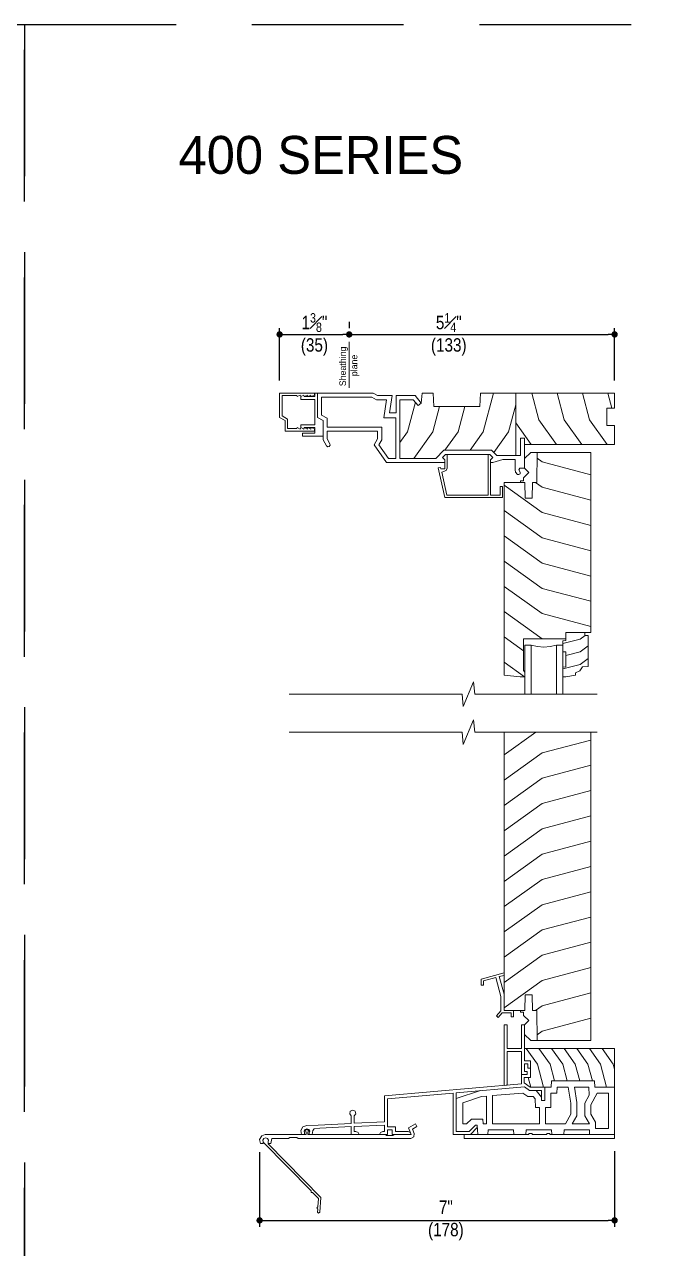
# Model space of a CAD drawing. Extents: x 0 to 323, y 0 to 44.
# Drawn here: x 204 to 216.42, y 19.8 to 44 of the extents above; entities that cross this region are included whole.
import ezdxf

# ---------------------------------------------------------------- set-up
doc = ezdxf.new("R2010")
doc.units = 0
doc.header["$LTSCALE"] = 6
doc.header["$MEASUREMENT"] = 0
doc.linetypes.add('DASHED', pattern=[0.75, 0.5, -0.25])
doc.layers.get('0').update_dxf_attribs({"linetype": 'CONTINUOUS'})
doc.layers.get('Defpoints').update_dxf_attribs({"linetype": 'CONTINUOUS'})
doc.layers.add('A-ANNO-DIMS', color=3, linetype='CONTINUOUS')
doc.layers.add('A-ANNO-TEXT', color=4, linetype='CONTINUOUS')
doc.layers.add('A-DETL-MCUT', color=6, linetype='CONTINUOUS', lineweight=20)
doc.layers.add('A-DETL-PATT', color=8, linetype='CONTINUOUS', lineweight=5)
doc.layers.add('PLOT VIEW', color=1, linetype='DASHED', plot=False)
doc.styles.add('ADF Text', font='FRABK.TTF', dxfattribs={"width": 0.85})
doc.dimstyles.new('ADF 3 inches equals 1 foot', dxfattribs={"dimtxt": 0.265625, "dimasz": 0.125, "dimexe": 0.125, "dimexo": 0.25, "dimgap": 0.03125, "dimtad": 1, "dimdec": 6, "dimzin": 3, "dimdsep": 46, "dimlunit": 4, "dimtxsty": 'ADF Text', "dimblk": 'DOT', "dimcen": 0, "dimclrd": 256, "dimclre": 256, "dimclrt": 256, "dimadec": 0, "dimazin": 0, "dimtfac": 0.7, "dimtdec": 6, "dimtix": 1, "dimtmove": 0, "dimatfit": 0, "dimldrblk": 'DOT', "dimfxl": 0, "dimfrac": 1, "dimtolj": 1, "dimtzin": 4, "dimlwd": -1, "dimlwe": -1, "dimarcsym": 0})

# ---------------------------------------------------------------- blocks, each defined once
blk = doc.blocks.new('Sill Support')
at = {"layer": 'A-DETL-MCUT'}
blk.add_lwpolyline([(1.022, -1.359), (1.042, -1.069), (0, -0.005), (0, 0.031), (0.007, 0.069), (-0.012, 0.103), (-0.048, 0.116), (-0.084, 0.103), (-0.103, 0.069), (-0.096, 0.031), (0.851, -0.936), (0.851, -0.967), (0.882, -0.968), (0.997, -1.086), (0.986, -1.249), (0.963, -1.27), (0.983, -1.294), (0.979, -1.356), (0.999, -1.379)], close=True, dxfattribs=at)
blk = doc.blocks.new('FW SCREEN DOOR SPACER')
at = {"layer": 'A-DETL-MCUT'}
for p, q in [((0, 0.039), (1.281, 0.039)), ((0, -0.039), (0, 0.039)), ((1.344, 0.062), (1.281, 0.062)), ((1.281, 0.039), (1.281, 0.062)), ((1.344, 0.039), (1.344, 0.062)), ((1.344, 0.039), (1.631, 0.039)), ((1.631, 0.062), (1.694, 0.062)), ((1.631, 0.039), (1.631, 0.062)), ((1.694, 0.039), (1.694, 0.062)), ((1.694, 0.039), (2.975, 0.039)), ((2.975, 0.039), (2.975, -0.039)), ((2.975, -0.039), (0, -0.039))]:
    blk.add_line(p, q, dxfattribs=at)
blk = doc.blocks.new('400 Series Shaded Inswing Stile')
at = {"layer": 'A-DETL-MCUT', "color": 145}
for p, q in [((-3.5, 0.632), (-4.469, 0.632)), ((-4.469, 0.132), (-3.5, 0.132))]:
    blk.add_line(p, q, dxfattribs=at)
blk.add_lwpolyline([(-3.375, -0.024), (-3.375, 0.819), (-3.25, 0.819), (-3.25, 1.313), (0.313, 1.313), (0.313, 0.25), (-0.281, 0.24), (-0.281, 0.156), (-0.594, 0.151), (-0.594, 0.012), (-0.281, 0.007), (-0.281, -0.406), (-4.094, -0.406), (-4.125, -0.087), (-4.125, 0.007), (-4.031, 0.007), (-4, -0.024)], close=True, dxfattribs=at)
for points in [[(-4.008, 1.093), (-4.047, 1.005), (-4.094, 1.005), (-4.125, 0.819), (-4.125, 0.757), (-3.934, 0.757), (-3.929, 0.819), (-3.633, 0.819), (-3.628, 0.757), (-3.411, 0.757), (-3.406, 0.819), (-3.25, 0.819), (-3.25, 1.195), (-3.307, 1.195), (-3.307, 1.257), (-3.917, 1.257), (-3.927, 1.147), (-4.008, 1.093)], [(-4.469, 0.757), (-3.5, 0.757), (-3.5, 0.632), (-3.527, 0.51), (-3.536, 0.382), (-3.527, 0.254), (-3.5, 0.132), (-3.5, 0.007), (-4.469, 0.007)], [(0.313, 0.25), (0.313, 0.125), (0.19, 0), (0, 0), (-0.085, 0.086), (-0.187, -0.018), (-0.25, -0.018), (-0.25, -0.08), (-0.281, -0.08)]]:
    blk.add_lwpolyline(points, dxfattribs=at)
at = {"layer": 'A-DETL-MCUT', "color": 145, "const_width": 0.0000001}
for points in [[(-3.875, 0.632), (-3.875, 0.132)], [(-3.686, 0.132), (-3.686, 0.171), (-3.567, 0.219), (-3.567, 0.545), (-3.686, 0.593), (-3.686, 0.632)]]:
    blk.add_lwpolyline(points, dxfattribs=at)
at = {"layer": 'A-DETL-PATT', "color": 145}
for points in [[(-3.968, 0.757), (-3.878, 1.098), (-3.764, 1.257)], [(-3.701, 0.819), (-3.628, 1.098), (-3.514, 1.257)], [(-3.131, 1.313), (-2.875, 0.348), (-2.336, -0.406)], [(-2.631, 1.313), (-2.375, 0.348), (-1.836, -0.406)], [(-2.131, 1.313), (-1.875, 0.348), (-1.336, -0.406)], [(-1.631, 1.313), (-1.375, 0.348), (-0.836, -0.406)], [(-1.131, 1.313), (-0.875, 0.348), (-0.336, -0.406)], [(-0.631, 1.313), (-0.375, 0.348), (-0.281, 0.216)], [(-0.131, 1.313), (0.125, 0.348), (0.196, 0.248)], [(-3.468, 0.757), (-3.378, 1.098), (-3.307, 1.197)], [(-3.375, 0.348), (-2.836, -0.406)], [(-4.125, -0.002), (-3.836, -0.406)], [(-3.609, -0.024), (-3.336, -0.406)]]:
    blk.add_lwpolyline(points, dxfattribs=at)
blk = doc.blocks.new('400 Series Shaded Inswing Head No Fin')
at = {"layer": 'A-DETL-MCUT', "color": 145}
for points in [[(-3.359, -1.375), (-4.513, -1.375), (-4.758, -1.024), (-4.688, -0.902), (-4.688, -0.75), (-5.688, -0.75), (-5.688, -0.902), (-5.631, -1.001), (-5.626, -1.032), (-5.645, -1.057), (-5.676, -1.06), (-5.7, -1.041), (-5.768, -0.924), (-5.768, -0.543), (-5.875, -0.481), (-5.875, 0), (-4.778, 0), (-4.692, -0.05), (-4.398, -0.05), (-4.451, -0.387), (-4.324, -0.387), (-4.324, -0.05), (-3.944, -0.05), (-3.825, -0.198), (-3.888, -0.248), (-3.982, -0.13), (-4.248, -0.13), (-4.248, -1.295), (-3.54, -1.295), (-3.377, -1.131), (-2.436, -1.131), (-2.333, -1.235), (-1.862, -1.235), (-1.862, -0.891), (-1.782, -0.891), (-1.782, -1.485), (-1.872, -1.485), (-1.892, -1.519), (-1.866, -1.564), (-1.866, -1.595), (-1.893, -1.61), (-1.921, -1.61), (-1.958, -1.565), (-1.969, -1.516), (-1.969, -1.315), (-2.213, -1.315), (-2.407, -1.375), (-2.453, -1.375)], [(-1.782, -1.016), (0, -1.016), (0, -0.64), (-0.156, -0.64), (-0.156, -0.298), (0, -0.298), (0, 0), (-2.655, 0), (-2.669, -0.266), (-3.576, -0.266), (-3.59, 0), (-3.81, 0), (-3.825, -0.198)], [(-1.956, -1.235), (-1.956, 0)], [(-3.312, -1.211), (-3.312, -1.487), (-3.33, -1.53), (-3.42, -1.566), (-3.319, -2.016), (-2.5, -2.016), (-2.5, -1.211), (-2.469, -1.211), (-2.408, -1.273), (-2.453, -1.318), (-2.453, -2.016), (-2.266, -2.016), (-2.266, -1.844), (-2.219, -1.844), (-2.219, -2.063), (-3.356, -2.063), (-3.488, -1.479), (-3.445, -1.47), (-3.438, -1.5), (-3.359, -1.5), (-3.359, -1.318), (-3.405, -1.273), (-3.344, -1.211), (-2.5, -1.211)]]:
    blk.add_lwpolyline(points, dxfattribs=at)
blk.add_lwpolyline([(-5.688, -0.497), (-5.688, -0.67), (-4.608, -0.67), (-4.608, -0.924), (-4.664, -1.02), (-4.471, -1.295), (-4.328, -1.295), (-4.328, -0.487), (-4.568, -0.487), (-4.512, -0.13), (-4.713, -0.13), (-4.8, -0.08), (-5.795, -0.08), (-5.795, -0.435)], close=True, dxfattribs=at)
at = {"layer": 'A-DETL-PATT', "color": 145}
for points in [[(-2.394, 0), (-2.598, -0.768), (-2.858, -1.131)], [(-1.637, 0), (-1.497, -0.529), (-1.149, -1.016)], [(-1.137, 0), (-0.997, -0.529), (-0.649, -1.016)], [(-0.637, 0), (-0.497, -0.529), (-0.149, -1.016)], [(-0.137, 0), (-0.058, -0.298)], [(-3.942, -0.18), (-4.098, -0.768), (-4.248, -0.978)], [(-1.956, -0.232), (-2.098, -0.768), (-2.39, -1.177)], [(-3.465, -0.266), (-3.598, -0.768), (-3.975, -1.295)], [(-2.965, -0.266), (-3.098, -0.768), (-3.358, -1.131)], [(-1.956, -0.587), (-1.649, -1.016)]]:
    blk.add_lwpolyline(points, dxfattribs=at)
at = {"layer": 'A-DETL-MCUT', "xscale": -1, "rotation": 270}
blk.add_blockref('400 Series Shaded Inswing Stile', (-1.782, -1.485), dxfattribs=at)
blk = doc.blocks.new('Shaded Breakline 2')
at = {"layer": 'A-DETL-MCUT', "color": 145}
blk.add_lwpolyline([(3.048, 0), (0.624, 0), (0.602, 0.244), (0.398, -0.244), (0.376, 0), (-3.048, 0)], dxfattribs=at)
blk = doc.blocks.new('400 Series Shaded Sill 2')
at = {"layer": 'A-DETL-MCUT', "color": 145}
for p, q in [((-1.862, 2.453), (-1.862, 2.422)), ((-1.862, 2.422), (-1.8, 2.422)), ((-1.8, 2.422), (-1.8, 2.359)), ((-1.8, 2.359), (-1.696, 2.257)), ((-1.782, 2.172), (-1.696, 2.257)), ((-1.657, 1.859), (-1.782, 1.982)), ((-1.532, 1.859), (-1.657, 1.859)), ((-2.656, 0.87), (-3.133, 0.717)), ((-1.445, 0.739), (-1.551, 0.876))]:
    blk.add_line(p, q, dxfattribs=at)
for points in [[(-0.469, 7.958), (-0.469, 1.859), (-1.532, 1.859), (-1.542, 2.453), (-1.626, 2.453), (-1.631, 2.766), (-1.77, 2.766), (-1.775, 2.453), (-2.188, 2.453), (-2.188, 7.958)], [(-2, 2.453), (-2, 2.328), (-2.047, 2.328), (-2.047, 2.406), (-2.227, 2.406), (-2.302, 2.318), (-2.337, 2.349), (-2.25, 2.451), (-2.25, 2.73), (-2.351, 3.106), (-2.594, 3.041), (-2.594, 2.956), (-2.641, 2.956), (-2.641, 3.077), (-2.188, 3.199), (-2.188, 3.15), (-2.281, 3.125), (-2.188, 2.777)], [(-1.666, 1.314), (-1.666, 1.462), (-1.782, 1.462), (-1.782, 2.172), (-1.844, 2.172), (-1.844, 1.703), (-2.126, 1.703), (-2.126, 2.172), (-2.188, 2.172), (-2.188, 0.973), (-2.126, 0.978), (-2.126, 1.641), (-1.844, 1.641), (-1.844, 1.19)], [(0, 0.938), (0, 1.703), (-1.782, 1.703)], [(-2.716, 0.139), (-2.853, 0.002), (-3.195, 0.002), (-3.195, 0.823), (-4.493, 0.711), (-4.493, 0.158), (-4.337, 0.158), (-4.337, 0.064), (-4.086, 0.064), (-4.042, 0.046), (-4.024, 0.002), (-4.399, 0.002), (-4.399, 0.096), (-4.493, 0.096), (-4.493, 0.002), (-4.649, 0.002), (-4.631, 0.046), (-4.587, 0.064), (-4.555, 0.064), (-4.555, 0.19), (-5.149, 0.162), (-5.149, 0.064), (-5.117, 0.064), (-5.073, 0.046), (-5.055, 0.002), (-5.211, 0.002), (-5.211, 0.159), (-5.831, 0.129), (-5.941, 0.118), (-5.969, 0.081), (-5.984, 0.002), (-6.039, 0.002), (-6.039, 0.033), (-6.032, 0.071), (-6.051, 0.105), (-6.088, 0.118), (-6.124, 0.105), (-6.143, 0.071), (-6.136, 0.033), (-6.136, 0.002), (-6.191, 0.002), (-6.206, 0.081), (-6.165, 0.153), (-6.088, 0.182), (-5.867, 0.19), (-5.211, 0.221), (-5.211, 0.369), (-5.241, 0.412), (-5.228, 0.463), (-5.18, 0.486), (-5.132, 0.463), (-5.118, 0.412), (-5.149, 0.369), (-5.149, 0.224), (-4.555, 0.252), (-4.555, 0.768), (-1.844, 1.003), (-1.844, 1.19), (-1.728, 1.19), (-1.728, 1.252), (-1.782, 1.252), (-1.782, 1.4), (-1.72, 1.4), (-1.72, 1.314), (-1.666, 1.314), (-1.666, 1.128), (-1.792, 1.128), (-1.792, 1.026), (-1.668, 0.938), (-1.383, 0.938)], [(-1.383, 0.938), (-1.383, 0.674), (-1.445, 0.674), (-1.445, 0.876), (-1.681, 0.876), (-1.783, 0.946), (-3.133, 0.829), (-3.133, 0.064), (-2.879, 0.064), (-2.755, 0.188), (-2.719, 0.188), (-2.707, 0), (-2.505, 0), (-2.5, 0.094), (-2, 0.094), (-1.995, 0), (-1.755, 0), (-1.75, 0.094), (-1.25, 0.094), (-1.245, 0), (-1.005, 0), (-1, 0.094), (-0.5, 0.094), (-0.495, 0), (0, 0), (0, 0.938), (-0.392, 0.938), (-0.398, 1.062), (-1.252, 1.062), (-1.258, 0.938), (-1.383, 0.938)]]:
    blk.add_lwpolyline(points, dxfattribs=at)
for points in [[(-3.005, 0.214), (-2.927, 0.214), (-2.833, 0.308), (-2.606, 0.308), (-2.6, 0.214), (-2.534, 0.214), (-2.534, 0.76), (-2.634, 0.752), (-3.005, 0.63)], [(-2.414, 0.214), (-1.487, 0.214), (-1.487, 0.536), (-1.567, 0.536), (-1.573, 0.709), (-1.61, 0.756), (-1.718, 0.756), (-1.815, 0.823), (-2.414, 0.771)], [(-0.866, 0.625), (-0.916, 0.942), (-1.138, 0.942), (-1.144, 0.818), (-1.263, 0.818), (-1.263, 0.536), (-1.367, 0.536), (-1.367, 0.214), (-0.975, 0.214), (-0.866, 0.407)], [(-0.795, 0.942), (-0.746, 0.634), (-0.746, 0.375), (-0.837, 0.214), (-0.5, 0.214), (-0.591, 0.375), (-0.591, 0.625), (-0.504, 0.779), (-0.512, 0.942)], [(-0.12, 0.818), (-0.344, 0.818), (-0.471, 0.593), (-0.471, 0.407), (-0.38, 0.246), (-0.38, 0.12), (-0.12, 0.12)]]:
    blk.add_lwpolyline(points, close=True, dxfattribs=at)
at = {"layer": 'A-DETL-PATT', "color": 145}
for points in [[(-1.559, 7.958), (-2.188, 7.508)], [(-0.469, 7.803), (-1.434, 7.547), (-2.188, 7.008)], [(-0.469, 7.303), (-1.434, 7.047), (-2.188, 6.508)], [(-0.469, 6.803), (-1.434, 6.547), (-2.188, 6.008)], [(-0.469, 6.303), (-1.434, 6.047), (-2.188, 5.508)], [(-0.469, 5.803), (-1.434, 5.547), (-2.188, 5.008)], [(-0.469, 5.303), (-1.434, 5.047), (-2.188, 4.508)], [(-0.469, 4.803), (-1.434, 4.547), (-2.188, 4.008)], [(-0.469, 4.303), (-1.434, 4.047), (-2.188, 3.508)], [(-0.469, 3.803), (-1.434, 3.547), (-2.188, 3.008)], [(-0.469, 3.303), (-1.434, 3.047), (-2.188, 2.508)], [(-0.469, 2.803), (-1.434, 2.547), (-1.566, 2.453)], [(-0.469, 2.303), (-1.434, 2.047), (-1.534, 1.976)], [(-1.408, 0.938), (-1.528, 1.393), (-1.75, 1.703)], [(-1.191, 1.062), (-1.278, 1.393), (-1.5, 1.703)], [(-0.941, 1.062), (-1.028, 1.393), (-1.25, 1.703)], [(-0.691, 1.062), (-0.778, 1.393), (-1, 1.703)], [(-0.441, 1.062), (-0.528, 1.393), (-0.75, 1.703)], [(-0.158, 0.938), (-0.278, 1.393), (-0.5, 1.703)], [(0, 1.286), (-0.028, 1.393), (-0.25, 1.703)], [(-1.658, 0.938), (-1.708, 1.128)]]:
    blk.add_lwpolyline(points, dxfattribs=at)
at = {"layer": 'A-DETL-MCUT'}
blk.add_blockref('Shaded Breakline 2', (-3.392, 7.958), dxfattribs=at)
blk = doc.blocks.new('200 Series Sections')
at = {"layer": 'PLOT VIEW'}
blk.add_lwpolyline([(0, 44), (34, 44), (34, 0), (0, 0)], close=True, dxfattribs=at)
at = {"layer": 'A-ANNO-TEXT', "color": 8, "insert": (3.047, 41.036), "char_height": 0.75, "width": 5.4286, "attachment_point": 7, "style": 'ADF Text'}
blk.add_mtext('{\\fFranklin Gothic Demi Cond|b0|i0|c0|p34;\\W1;400 SERIES}', dxfattribs=at)
blk = doc.blocks.new('_DOT')
at = {"color": 0, "linetype": 'ByBlock'}
blk.add_line((-0.5, 0), (-1, 0), dxfattribs=at)
at = {"color": 0, "linetype": 'ByBlock', "const_width": 0.5}
blk.add_lwpolyline([(-0.25, 0, 1), (0.25, 0, 1)], format="xyb", close=True, dxfattribs=at)
blk = doc.blocks.new('*D174')
at = {"layer": 'A-ANNO-DIMS', "transparency": 16777216}
for p, q in [((210.423, 38.122), (210.423, 37.997)), ((215.673, 36.962), (215.673, 37.997)), ((210.548, 37.872), (215.548, 37.872))]:
    blk.add_line(p, q, dxfattribs=at)
at = {"layer": 'Defpoints', "color": 0, "transparency": 16777216}
for p in [(210.423, 37.872), (215.673, 37.872), (215.673, 36.712)]:
    blk.add_point(p, dxfattribs=at)
at = {"layer": 'A-ANNO-DIMS', "transparency": 16777216, "xscale": 0.125, "yscale": 0.125, "zscale": 0.125, "rotation": 180}
blk.add_blockref('_DOT', (210.423, 37.872), dxfattribs=at)
at = {"layer": 'A-ANNO-DIMS', "transparency": 16777216, "xscale": 0.125, "yscale": 0.125, "zscale": 0.125}
blk.add_blockref('_DOT', (215.673, 37.872), dxfattribs=at)
at = {"layer": 'A-ANNO-DIMS', "transparency": 16777216, "insert": (212.392, 37.872), "char_height": 0.26562, "attachment_point": 5, "style": 'ADF Text'}
blk.add_mtext('\\A1;5{\\H0.700000x;\\S1#4;}"\\P\\f [;\\fFranklin Gothic Book;(133)\\f]', dxfattribs=at)
blk = doc.blocks.new('*D175')
at = {"layer": 'A-ANNO-DIMS', "transparency": 16777216}
for p, q in [((209.047, 36.962), (209.047, 37.997)), ((210.423, 38.122), (210.423, 37.997)), ((209.172, 37.872), (210.298, 37.872))]:
    blk.add_line(p, q, dxfattribs=at)
at = {"layer": 'Defpoints', "color": 0, "transparency": 16777216}
for p in [(210.423, 37.872), (210.423, 37.872), (209.047, 36.712)]:
    blk.add_point(p, dxfattribs=at)
at = {"layer": 'A-ANNO-DIMS', "transparency": 16777216, "xscale": 0.125, "yscale": 0.125, "zscale": 0.125, "rotation": 180}
blk.add_blockref('_DOT', (209.047, 37.872), dxfattribs=at)
at = {"layer": 'A-ANNO-DIMS', "transparency": 16777216, "xscale": 0.125, "yscale": 0.125, "zscale": 0.125}
blk.add_blockref('_DOT', (210.423, 37.872), dxfattribs=at)
at = {"layer": 'A-ANNO-DIMS', "transparency": 16777216, "insert": (209.735, 37.872), "char_height": 0.26562, "attachment_point": 5, "style": 'ADF Text'}
blk.add_mtext('\\A1;1{\\H0.700000x;\\S3#8;}"\\P\\f [;\\fFranklin Gothic Book;(35)\\f]', dxfattribs=at)
blk = doc.blocks.new('*D201')
at = {"layer": 'A-ANNO-DIMS', "transparency": 16777216}
for p, q in [((208.651, 21.704), (208.651, 20.23)), ((215.673, 21.722), (215.673, 20.23)), ((208.776, 20.355), (215.548, 20.355))]:
    blk.add_line(p, q, dxfattribs=at)
at = {"layer": 'Defpoints', "color": 0, "transparency": 16777216}
for p in [(208.651, 21.954), (215.673, 21.972), (215.673, 20.355)]:
    blk.add_point(p, dxfattribs=at)
at = {"layer": 'A-ANNO-DIMS', "transparency": 16777216, "xscale": 0.125, "yscale": 0.125, "zscale": 0.125, "rotation": 180}
blk.add_blockref('_DOT', (208.651, 20.355), dxfattribs=at)
at = {"layer": 'A-ANNO-DIMS', "transparency": 16777216, "xscale": 0.125, "yscale": 0.125, "zscale": 0.125}
blk.add_blockref('_DOT', (215.673, 20.355), dxfattribs=at)
at = {"layer": 'A-ANNO-DIMS', "transparency": 16777216, "insert": (212.335, 20.355), "char_height": 0.26562, "attachment_point": 5, "style": 'ADF Text'}
blk.add_mtext('\\A1;7"\\P\\f [;\\fFranklin Gothic Book;(178)\\f]', dxfattribs=at)

msp = doc.modelspace()

# ---------------------------------------------------------------- linework, layer by layer
at = {"layer": 'A-DETL-MCUT', "color": 145}
msp.add_line((210.4231938, 37.728378), (210.4231938, 36.8144111), dxfattribs=at)
at = {"layer": 'A-DETL-MCUT'}
for points in [[(209.7338005, 36.6708619), (209.6730443, 36.6415755), (209.6663849, 36.6721077), (209.6030443, 36.6415755), (209.5963849, 36.6721077), (209.5330443, 36.6415755), (209.5263849, 36.6721077), (209.4630443, 36.6415755), (209.4563849, 36.6721077), (209.3930443, 36.6415755), (209.3886821, 36.6615755), (209.0970894, 36.6615755), (209.0970894, 36.259443), (209.2040894, 36.1976665), (209.2040894, 36.0115755), (209.3886821, 36.0115755), (209.3930443, 36.0315755), (209.4563849, 36.0010433), (209.4630443, 36.0315755), (209.5263849, 36.0010433), (209.5330443, 36.0315755), (209.5963849, 36.0010433), (209.6030443, 36.0315755), (209.6663849, 36.0010433), (209.6730443, 36.0315755), (209.7338005, 36.002289), (209.7338005, 35.9615755), (209.1540894, 35.9615755), (209.1540894, 36.168799), (209.0470894, 36.2305755), (209.0470894, 36.7115755), (209.7338005, 36.7115755)], [(211.1383063, 22.0519358), (211.162318, 22.0319358), (211.2882946, 22.0319358), (211.3123063, 22.0519358), (211.6493027, 22.0519358), (211.5938695, 22.1857634), (211.7326732, 22.2659018), (211.7636732, 22.2122082), (211.6719575, 22.1592561), (211.7065832, 22.0756622), (211.7029882, 22.008154), (211.6446839, 21.9739358), (209.4133063, 21.9739358), (209.3892946, 21.9939358), (209.249318, 21.9939358), (209.2253063, 21.9739358), (208.8916878, 21.9739358), (208.8727171, 21.8739358), (208.8174904, 21.8739358), (208.8174904, 21.9051858), (208.8246808, 21.9430884), (208.8056516, 21.9766473), (208.7694338, 21.9899358), (208.733216, 21.9766473), (208.7141868, 21.9430884), (208.7213772, 21.9051858), (208.7213772, 21.8739358), (208.6661505, 21.8739358), (208.6510474, 21.9535486), (208.6918243, 22.0254605), (208.7639828, 22.0519358), (209.568861, 22.0519358), (209.568861, 22.1049481), (209.537611, 22.1210872), (209.5856676, 22.1607442), (209.6337243, 22.1210872), (209.6024743, 22.1049481), (209.6024743, 22.0519358)]]:
    msp.add_lwpolyline(points, close=True, dxfattribs=at)
msp.add_lwpolyline([(209.9051938, 35.8625755), (209.5011938, 35.8625755), (209.5011938, 35.9175755), (209.7431938, 35.9175755), (209.7431938, 36.0315755), (209.5330443, 36.0315755), (209.5263849, 36.0010433), (209.4630443, 36.0315755), (209.4630443, 36.0865755), (209.7431938, 36.0865755), (209.7431938, 36.5865755), (209.4630443, 36.5865755), (209.4630443, 36.6415755), (209.5263849, 36.6721077), (209.5330443, 36.6415755), (209.7431938, 36.6415755), (209.7431938, 36.7115755), (209.7981938, 36.7115755)], dxfattribs=at)

# ---------------------------------------------------------------- block references
at = {"layer": 'A-ANNO-TEXT'}
for p in [(170.0000016, -0.0000001), (204.0000016, -0.0000001)]:
    msp.add_blockref('200 Series Sections', p, dxfattribs=at)
at = {"layer": 'A-DETL-MCUT'}
for name, p in [('400 Series Shaded Inswing Head No Fin', (215.6731938, 36.7115755)), ('Shaded Breakline 2', (212.2809288, 30.7576394)), ('400 Series Shaded Sill 2', (215.6731938, 22.0501034)), ('FW SCREEN DOOR SPACER', (212.6981938, 22.0110859)), ('Sill Support', (208.8174904, 21.8739358))]:
    msp.add_blockref(name, p, dxfattribs=at)

# ---------------------------------------------------------------- texts
at = {"layer": 'A-ANNO-TEXT', "color": 145, "insert": (210.228559, 36.7115755), "char_height": 0.130208333, "width": 1.105674632, "attachment_point": 1, "rotation": 90, "line_spacing_factor": 1.04, "style": 'ADF Text'}
msp.add_mtext('\\A1;\\pi0.13608;{\\W1;Sheathing\\P\\pi0.33401;plane}', dxfattribs=at)

# ---------------------------------------------------------------- dimensions: what is measured, and where the dimension line sits
at = {"layer": 'A-ANNO-DIMS'}
for base, p1, p2, picture, middle in [((210.4231938, 37.8723927), (209.0470894, 36.7115755), (210.4231938, 37.8723927), '*D175', (209.7351416, 37.8723927)), ((215.6731938, 37.8723927), (210.4231938, 37.8723927), (215.6731938, 36.7115755), '*D174', (212.3919438, 37.8723927)), ((215.6731938, 20.3551982), (208.6510474, 21.9535486), (215.6731938, 21.9720859), '*D201', (212.3349563, 20.3551982))]:
    dim = msp.add_linear_dim(base=base, p1=p1, p2=p2, dimstyle='ADF 3 inches equals 1 foot', override={"dimdec": 4, "dimpost": '\\X\\f'}, dxfattribs=at)
    dim.commit()
    dim.dimension.update_dxf_attribs({"geometry": picture, "text_midpoint": middle, "dimtype": 160})

doc.saveas('drawing.dxf')
